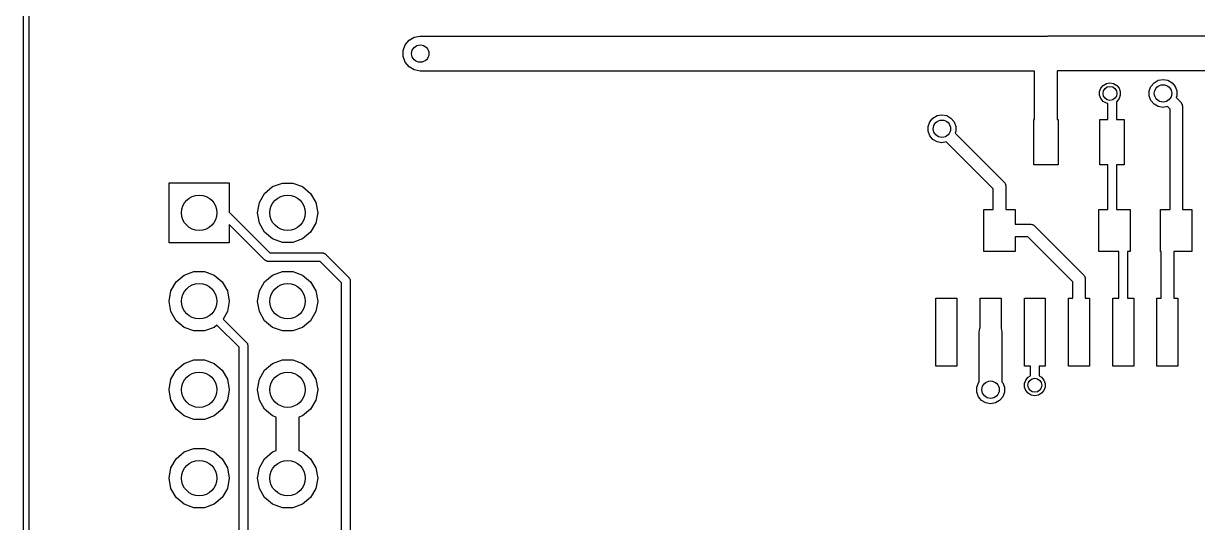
# Model space of a CAD drawing. Extents: x 25 to 125, y -125 to -25.
# Drawn here: x 24.93 to 58.65, y -73.79 to -59.46 of the extents above; entities that cross this region are included whole.
import ezdxf

# ---------------------------------------------------------------- set-up
doc = ezdxf.new("R2010")
doc.units = 0
doc.header["$MEASUREMENT"] = 0
doc.layers.add('BLACK', color=7, linetype='CONTINUOUS')

msp = doc.modelspace()

# ---------------------------------------------------------------- linework, layer by layer
at = {"layer": 'Black'}
for p, q in [((24.925, -125), (24.925, -25)), ((25.075, -25.075), (25.075, -124.925)), ((35.889, -60.075), (36.0006, -59.942)), ((36.0006, -59.942), (36.151, -59.8552)), ((36.151, -59.8552), (36.322, -59.825)), ((36.322, -59.825), (54.3004, -59.825)), ((54.3004, -59.825), (54.3194, -59.8199)), ((54.3194, -59.8199), (54.3413, -59.8218)), ((54.3413, -59.8218), (54.363, -59.818)), ((54.363, -59.818), (59.1899, -59.818)), ((35.8296, -60.2382), (35.889, -60.075)), ((35.8296, -60.4118), (35.8296, -60.2382)), ((35.889, -60.575), (35.8296, -60.4118)), ((36.0006, -60.708), (35.889, -60.575)), ((36.151, -60.7948), (36.0006, -60.708)), ((36.322, -60.825), (36.151, -60.7948)), ((53.97, -60.825), (36.322, -60.825)), ((53.97, -62.215), (53.97, -60.825)), ((59.05, -60.818), (54.62, -60.818)), ((54.62, -60.818), (54.62, -62.215)), ((55.8374, -61.4157), (55.8732, -61.3174)), ((55.8732, -61.3174), (55.9404, -61.2373)), ((55.9404, -61.2373), (56.031, -61.185)), ((56.031, -61.185), (56.134, -61.1669)), ((56.134, -61.1669), (56.237, -61.185)), ((56.237, -61.185), (56.3276, -61.2373)), ((56.3276, -61.2373), (56.3948, -61.3174)), ((56.3948, -61.3174), (56.4306, -61.4157)), ((57.2626, -61.3983), (57.3103, -61.2672)), ((57.3103, -61.2672), (57.3999, -61.1604)), ((57.3999, -61.1604), (57.5207, -61.0907)), ((57.5207, -61.0907), (57.658, -61.0665)), ((57.658, -61.0665), (57.7953, -61.0907)), ((57.7953, -61.0907), (57.9161, -61.1604)), ((57.9161, -61.1604), (58.0057, -61.2672)), ((58.0057, -61.2672), (58.0534, -61.3983)), ((55.8374, -61.5203), (55.8374, -61.4157)), ((55.8732, -61.6186), (55.8374, -61.5203)), ((55.9404, -61.6987), (55.8732, -61.6186)), ((56.031, -61.751), (55.9404, -61.6987)), ((56.3276, -61.6987), (56.32, -61.7031)), ((56.32, -61.7031), (56.32, -62.215)), ((56.3948, -61.6186), (56.3276, -61.6987)), ((56.4306, -61.5203), (56.3948, -61.6186)), ((56.4306, -61.4157), (56.4306, -61.5203)), ((57.2626, -61.5377), (57.2626, -61.3983)), ((57.3103, -61.6688), (57.2626, -61.5377)), ((57.3999, -61.7756), (57.3103, -61.6688)), ((58.0534, -61.5377), (58.0344, -61.5899)), ((58.0344, -61.5899), (58.1663, -61.7217)), ((58.0534, -61.3983), (58.0534, -61.5377)), ((56.07, -61.7579), (56.031, -61.751)), ((56.07, -62.215), (56.07, -61.7579)), ((57.5207, -61.8453), (57.3999, -61.7756)), ((57.658, -61.8695), (57.5207, -61.8453)), ((57.7829, -61.8475), (57.658, -61.8695)), ((57.859, -61.9236), (57.7829, -61.8475)), ((57.859, -64.805), (57.859, -61.9236)), ((58.1663, -61.7217), (58.1708, -61.7282)), ((58.1708, -61.7282), (58.1769, -61.7333)), ((58.1769, -61.7333), (58.1886, -61.7537)), ((58.1886, -61.7537), (58.2021, -61.7729)), ((58.2021, -61.7729), (58.2042, -61.7806)), ((58.2042, -61.7806), (58.2081, -61.7874)), ((58.2081, -61.7874), (58.2122, -61.8106)), ((58.2122, -61.8106), (58.2183, -61.8333)), ((58.2183, -61.8333), (58.2176, -61.8412)), ((58.2176, -61.8412), (58.219, -61.849)), ((58.219, -61.849), (58.219, -64.805)), ((50.9126, -62.4143), (50.9603, -62.2832)), ((50.9603, -62.2832), (51.0499, -62.1764)), ((51.0499, -62.1764), (51.1707, -62.1067)), ((51.1707, -62.1067), (51.308, -62.0825)), ((51.308, -62.0825), (51.4453, -62.1067)), ((51.4453, -62.1067), (51.5661, -62.1764)), ((51.5661, -62.1764), (51.6557, -62.2832)), ((51.6557, -62.2832), (51.7034, -62.4143)), ((53.945, -63.515), (53.945, -62.215)), ((53.945, -62.215), (53.97, -62.215)), ((54.62, -62.215), (54.645, -62.215)), ((54.645, -62.215), (54.645, -63.515)), ((55.845, -63.515), (55.845, -62.215)), ((55.845, -62.215), (56.07, -62.215)), ((56.32, -62.215), (56.545, -62.215)), ((56.545, -62.215), (56.545, -63.515)), ((50.9126, -62.5537), (50.9126, -62.4143)), ((50.9603, -62.6848), (50.9126, -62.5537)), ((51.0499, -62.7916), (50.9603, -62.6848)), ((51.7034, -62.5537), (51.6844, -62.6059)), ((51.6844, -62.6059), (53.0873, -64.0087)), ((51.7034, -62.4143), (51.7034, -62.5537)), ((51.1707, -62.8613), (51.0499, -62.7916)), ((51.308, -62.8855), (51.1707, -62.8613)), ((51.4329, -62.8635), (51.308, -62.8855)), ((52.78, -64.2106), (51.4329, -62.8635)), ((54.645, -63.515), (53.945, -63.515)), ((56.07, -63.515), (55.845, -63.515)), ((56.07, -64.805), (56.07, -63.515)), ((56.545, -63.515), (56.32, -63.515)), ((56.32, -63.515), (56.32, -64.805)), ((29.1084, -65.7606), (29.1084, -64.0334)), ((29.1084, -64.0334), (30.8356, -64.0334)), ((30.8356, -64.0334), (30.8356, -64.877)), ((32.0802, -64.1458), (32.362, -64.0432)), ((32.362, -64.0432), (32.662, -64.0432)), ((32.662, -64.0432), (32.9438, -64.1458)), ((53.0873, -64.0087), (53.0918, -64.0152)), ((53.0918, -64.0152), (53.0979, -64.0203)), ((53.0979, -64.0203), (53.1096, -64.0407)), ((53.1096, -64.0407), (53.1231, -64.0599)), ((53.1231, -64.0599), (53.1252, -64.0676)), ((53.1252, -64.0676), (53.1291, -64.0744)), ((53.1291, -64.0744), (53.1332, -64.0976)), ((31.7005, -64.5983), (31.8504, -64.3386)), ((31.8504, -64.3386), (32.0802, -64.1458)), ((32.9438, -64.1458), (33.1736, -64.3386)), ((33.1736, -64.3386), (33.3235, -64.5983)), ((52.78, -64.805), (52.78, -64.2106)), ((53.1332, -64.0976), (53.1393, -64.1203)), ((53.1393, -64.1203), (53.1386, -64.1282)), ((53.1386, -64.1282), (53.14, -64.136)), ((53.14, -64.136), (53.14, -64.805)), ((31.6484, -64.8937), (31.7005, -64.5983)), ((33.3235, -64.5983), (33.3756, -64.8937)), ((30.8356, -64.877), (32.0006, -66.042)), ((31.6484, -64.9003), (31.6484, -64.8937)), ((31.7005, -65.1957), (31.6484, -64.9003)), ((33.3756, -64.9003), (33.3235, -65.1957)), ((33.3756, -64.8937), (33.3756, -64.9003)), ((52.51, -66.005), (52.51, -64.805)), ((52.51, -64.805), (52.78, -64.805)), ((53.14, -64.805), (53.41, -64.805)), ((53.41, -64.805), (53.41, -65.225)), ((55.81, -66.005), (55.81, -64.805)), ((55.81, -64.805), (56.07, -64.805)), ((56.32, -64.805), (56.71, -64.805)), ((56.71, -64.805), (56.71, -66.005)), ((57.59, -66.005), (57.59, -64.805)), ((57.59, -64.805), (57.859, -64.805)), ((58.219, -64.805), (58.49, -64.805)), ((58.49, -64.805), (58.49, -66.005)), ((31.8605, -66.2554), (30.8356, -65.2305)), ((30.8356, -65.2305), (30.8356, -65.7606)), ((31.8504, -65.4554), (31.7005, -65.1957)), ((33.3235, -65.1957), (33.1736, -65.4554)), ((53.41, -65.225), (53.848, -65.225)), ((53.848, -65.225), (53.8558, -65.2264)), ((53.8558, -65.2264), (53.8637, -65.2257)), ((53.8637, -65.2257), (53.8864, -65.2318)), ((53.8864, -65.2318), (53.9096, -65.2359)), ((53.9096, -65.2359), (53.9164, -65.2398)), ((53.9164, -65.2398), (53.9241, -65.2419)), ((53.9241, -65.2419), (53.9433, -65.2554)), ((53.9433, -65.2554), (53.9637, -65.2671)), ((53.9637, -65.2671), (53.9688, -65.2732)), ((53.9688, -65.2732), (53.9753, -65.2777)), ((53.9753, -65.2777), (55.3723, -66.6747)), ((30.8356, -65.7606), (29.1084, -65.7606)), ((32.0802, -65.6482), (31.8504, -65.4554)), ((32.362, -65.7508), (32.0802, -65.6482)), ((32.662, -65.7508), (32.362, -65.7508)), ((32.9438, -65.6482), (32.662, -65.7508)), ((33.1736, -65.4554), (32.9438, -65.6482)), ((53.7734, -65.585), (53.41, -65.585)), ((53.41, -65.585), (53.41, -66.005)), ((55.065, -66.8766), (53.7734, -65.585)), ((32.0006, -66.042), (33.5026, -66.042)), ((33.5026, -66.042), (33.508, -66.043)), ((33.508, -66.043), (33.5135, -66.0425)), ((33.5135, -66.0425), (33.5293, -66.0467)), ((33.5293, -66.0467), (33.5454, -66.0495)), ((33.5454, -66.0495), (33.5501, -66.0523)), ((33.5501, -66.0523), (33.5554, -66.0537)), ((33.5554, -66.0537), (33.5688, -66.0631)), ((33.5688, -66.0631), (33.5829, -66.0712)), ((33.5829, -66.0712), (33.5865, -66.0755)), ((33.5865, -66.0755), (33.591, -66.0786)), ((33.591, -66.0786), (34.2768, -66.7644)), ((53.41, -66.005), (52.51, -66.005)), ((56.39, -66.005), (55.81, -66.005)), ((56.39, -67.35), (56.39, -66.005)), ((56.71, -66.005), (56.64, -66.005)), ((56.64, -66.005), (56.64, -67.35)), ((57.605, -66.005), (57.59, -66.005)), ((57.605, -67.35), (57.605, -66.005)), ((58.49, -66.005), (57.965, -66.005)), ((57.965, -66.005), (57.965, -67.35)), ((31.865, -66.2585), (31.8605, -66.2554)), ((31.8685, -66.2628), (31.865, -66.2585)), ((31.8827, -66.2709), (31.8685, -66.2628)), ((31.896, -66.2803), (31.8827, -66.2709)), ((31.9014, -66.2817), (31.896, -66.2803)), ((31.9061, -66.2845), (31.9014, -66.2817)), ((31.9222, -66.2873), (31.9061, -66.2845)), ((31.938, -66.2915), (31.9222, -66.2873)), ((31.9435, -66.291), (31.938, -66.2915)), ((31.9489, -66.292), (31.9435, -66.291)), ((33.4508, -66.292), (31.9489, -66.292)), ((34.0634, -66.9046), (33.4508, -66.292)), ((29.3104, -66.8786), (29.5402, -66.6858)), ((29.5402, -66.6858), (29.822, -66.5832)), ((29.822, -66.5832), (30.122, -66.5832)), ((30.122, -66.5832), (30.4038, -66.6858)), ((30.4038, -66.6858), (30.6336, -66.8786)), ((31.8504, -66.8786), (32.0802, -66.6858)), ((32.0802, -66.6858), (32.362, -66.5832)), ((32.362, -66.5832), (32.662, -66.5832)), ((32.662, -66.5832), (32.9438, -66.6858)), ((32.9438, -66.6858), (33.1736, -66.8786)), ((34.2768, -66.7644), (34.2799, -66.7689)), ((34.2799, -66.7689), (34.2842, -66.7725)), ((34.2842, -66.7725), (34.2923, -66.7866)), ((55.3723, -66.6747), (55.3768, -66.6812)), ((55.3768, -66.6812), (55.3829, -66.6863)), ((55.3829, -66.6863), (55.3946, -66.7067)), ((55.3946, -66.7067), (55.4081, -66.7259)), ((55.4081, -66.7259), (55.4102, -66.7336)), ((55.4102, -66.7336), (55.4141, -66.7404)), ((55.4141, -66.7404), (55.4182, -66.7636)), ((55.4182, -66.7636), (55.4243, -66.7863)), ((29.1605, -67.1383), (29.3104, -66.8786)), ((30.6336, -66.8786), (30.7835, -67.1383)), ((31.7005, -67.1383), (31.8504, -66.8786)), ((33.1736, -66.8786), (33.3235, -67.1383)), ((34.0634, -81.6132), (34.0634, -66.9046)), ((34.2923, -66.7866), (34.3017, -66.8)), ((34.3017, -66.8), (34.3031, -66.8053)), ((34.3031, -66.8053), (34.3059, -66.81)), ((34.3059, -66.81), (34.3087, -66.8261)), ((34.3087, -66.8261), (34.3129, -66.8419)), ((34.3129, -66.8419), (34.3124, -66.8474)), ((34.3124, -66.8474), (34.3134, -66.8528)), ((34.3134, -66.8528), (34.3134, -81.665)), ((55.065, -67.35), (55.065, -66.8766)), ((55.4243, -66.7863), (55.4236, -66.7942)), ((55.4236, -66.7942), (55.425, -66.802)), ((55.425, -66.802), (55.425, -67.35)), ((29.1084, -67.4337), (29.1605, -67.1383)), ((29.1084, -67.4403), (29.1084, -67.4337)), ((29.1605, -67.7357), (29.1084, -67.4403)), ((30.7835, -67.1383), (30.8356, -67.4337)), ((30.8356, -67.4403), (30.7835, -67.7357)), ((30.8356, -67.4337), (30.8356, -67.4403)), ((31.6484, -67.4337), (31.7005, -67.1383)), ((31.6484, -67.4403), (31.6484, -67.4337)), ((31.7005, -67.7357), (31.6484, -67.4403)), ((33.3235, -67.1383), (33.3756, -67.4337)), ((33.3756, -67.4403), (33.3235, -67.7357)), ((33.3756, -67.4337), (33.3756, -67.4403)), ((51.135, -69.3), (51.135, -67.35)), ((51.135, -67.35), (51.735, -67.35)), ((51.735, -67.35), (51.735, -69.3)), ((52.405, -68.2045), (52.405, -67.35)), ((52.405, -67.35), (53.005, -67.35)), ((53.005, -67.35), (53.005, -68.2045)), ((53.675, -69.3), (53.675, -67.35)), ((53.675, -67.35), (54.275, -67.35)), ((54.275, -67.35), (54.275, -69.3)), ((54.945, -69.3), (54.945, -67.35)), ((54.945, -67.35), (55.065, -67.35)), ((55.425, -67.35), (55.545, -67.35)), ((55.545, -67.35), (55.545, -69.3)), ((56.215, -69.3), (56.215, -67.35)), ((56.215, -67.35), (56.39, -67.35)), ((56.64, -67.35), (56.815, -67.35)), ((56.815, -67.35), (56.815, -69.3)), ((57.485, -69.3), (57.485, -67.35)), ((57.485, -67.35), (57.605, -67.35)), ((57.965, -67.35), (58.085, -67.35)), ((58.085, -67.35), (58.085, -69.3)), ((29.3104, -67.9954), (29.1605, -67.7357)), ((30.7835, -67.7357), (30.6605, -67.9487)), ((31.8504, -67.9954), (31.7005, -67.7357)), ((33.3235, -67.7357), (33.1736, -67.9954)), ((29.5402, -68.1882), (29.3104, -67.9954)), ((30.6605, -67.9487), (31.3304, -68.6186)), ((32.0802, -68.1882), (31.8504, -67.9954)), ((33.1736, -67.9954), (32.9438, -68.1882)), ((29.822, -68.2908), (29.5402, -68.1882)), ((30.122, -68.2908), (29.822, -68.2908)), ((30.4038, -68.1882), (30.122, -68.2908)), ((30.4813, -68.1231), (30.4038, -68.1882)), ((31.117, -68.7588), (30.4813, -68.1231)), ((32.362, -68.2908), (32.0802, -68.1882)), ((32.662, -68.2908), (32.362, -68.2908)), ((32.9438, -68.1882), (32.662, -68.2908)), ((52.38, -68.325), (52.3996, -68.2138)), ((52.38, -69.7491), (52.38, -68.325)), ((52.3996, -68.2138), (52.405, -68.2045)), ((53.005, -68.2045), (53.0104, -68.2138)), ((53.0104, -68.2138), (53.03, -68.325)), ((53.03, -68.325), (53.03, -69.7491)), ((31.117, -75.8434), (31.117, -68.7588)), ((31.3304, -68.6186), (31.3335, -68.6231)), ((31.3335, -68.6231), (31.3378, -68.6267)), ((31.3378, -68.6267), (31.3459, -68.6408)), ((31.3459, -68.6408), (31.3553, -68.6542)), ((31.3553, -68.6542), (31.3567, -68.6595)), ((31.3567, -68.6595), (31.3595, -68.6642)), ((31.3595, -68.6642), (31.3623, -68.6803)), ((31.3623, -68.6803), (31.3665, -68.6961)), ((31.3665, -68.6961), (31.366, -68.7016)), ((31.366, -68.7016), (31.367, -68.707)), ((31.367, -68.707), (31.367, -75.8952)), ((29.5402, -69.2258), (29.822, -69.1232)), ((29.822, -69.1232), (30.122, -69.1232)), ((30.122, -69.1232), (30.4038, -69.2258)), ((32.0802, -69.2258), (32.362, -69.1232)), ((32.362, -69.1232), (32.662, -69.1232)), ((32.662, -69.1232), (32.9438, -69.2258)), ((29.1605, -69.6783), (29.3104, -69.4186)), ((29.3104, -69.4186), (29.5402, -69.2258)), ((30.4038, -69.2258), (30.6336, -69.4186)), ((30.6336, -69.4186), (30.7835, -69.6783)), ((31.7005, -69.6783), (31.8504, -69.4186)), ((31.8504, -69.4186), (32.0802, -69.2258)), ((32.9438, -69.2258), (33.1736, -69.4186)), ((33.1736, -69.4186), (33.3235, -69.6783)), ((51.735, -69.3), (51.135, -69.3)), ((53.85, -69.3), (53.675, -69.3)), ((53.85, -69.5797), (53.85, -69.3)), ((54.275, -69.3), (54.1, -69.3)), ((54.1, -69.3), (54.1, -69.5797)), ((55.545, -69.3), (54.945, -69.3)), ((56.815, -69.3), (56.215, -69.3)), ((58.085, -69.3), (57.485, -69.3)), ((29.1084, -69.9737), (29.1605, -69.6783)), ((30.7835, -69.6783), (30.8356, -69.9737)), ((31.6484, -69.9737), (31.7005, -69.6783)), ((33.3235, -69.6783), (33.3756, -69.9737)), ((52.3096, -69.9073), (52.3573, -69.7762)), ((52.3573, -69.7762), (52.38, -69.7491)), ((53.03, -69.7491), (53.0527, -69.7762)), ((53.0527, -69.7762), (53.1004, -69.9073)), ((53.6784, -69.7977), (53.7142, -69.6994)), ((53.6784, -69.9023), (53.6784, -69.7977)), ((53.7142, -69.6994), (53.7814, -69.6193)), ((53.7814, -69.6193), (53.85, -69.5797)), ((54.1, -69.5797), (54.1686, -69.6193)), ((54.1686, -69.6193), (54.2358, -69.6994)), ((54.2358, -69.6994), (54.2716, -69.7977)), ((54.2716, -69.7977), (54.2716, -69.9023)), ((29.1084, -69.9803), (29.1084, -69.9737)), ((29.1605, -70.2757), (29.1084, -69.9803)), ((30.8356, -69.9803), (30.7835, -70.2757)), ((30.8356, -69.9737), (30.8356, -69.9803)), ((31.6484, -69.9803), (31.6484, -69.9737)), ((31.7005, -70.2757), (31.6484, -69.9803)), ((33.3756, -69.9803), (33.3235, -70.2757)), ((33.3756, -69.9737), (33.3756, -69.9803)), ((52.3096, -70.0467), (52.3096, -69.9073)), ((52.3573, -70.1778), (52.3096, -70.0467)), ((53.1004, -70.0467), (53.0527, -70.1778)), ((53.1004, -69.9073), (53.1004, -70.0467)), ((53.7142, -70.0006), (53.6784, -69.9023)), ((53.7814, -70.0807), (53.7142, -70.0006)), ((53.872, -70.133), (53.7814, -70.0807)), ((53.975, -70.1511), (53.872, -70.133)), ((54.078, -70.133), (53.975, -70.1511)), ((54.1686, -70.0807), (54.078, -70.133)), ((54.2358, -70.0006), (54.1686, -70.0807)), ((54.2716, -69.9023), (54.2358, -70.0006)), ((29.3104, -70.5354), (29.1605, -70.2757)), ((30.7835, -70.2757), (30.6336, -70.5354)), ((31.8504, -70.5354), (31.7005, -70.2757)), ((33.3235, -70.2757), (33.1736, -70.5354)), ((52.4469, -70.2846), (52.3573, -70.1778)), ((52.5677, -70.3543), (52.4469, -70.2846)), ((52.705, -70.3785), (52.5677, -70.3543)), ((52.8423, -70.3543), (52.705, -70.3785)), ((52.9631, -70.2846), (52.8423, -70.3543)), ((53.0527, -70.1778), (52.9631, -70.2846)), ((29.5402, -70.7282), (29.3104, -70.5354)), ((29.822, -70.8308), (29.5402, -70.7282)), ((30.4038, -70.7282), (30.122, -70.8308)), ((30.6336, -70.5354), (30.4038, -70.7282)), ((32.0802, -70.7282), (31.8504, -70.5354)), ((32.187, -70.7671), (32.0802, -70.7282)), ((32.187, -71.7269), (32.187, -70.7671)), ((32.9438, -70.7282), (32.837, -70.7671)), ((32.837, -70.7671), (32.837, -71.7269)), ((33.1736, -70.5354), (32.9438, -70.7282)), ((30.122, -70.8308), (29.822, -70.8308)), ((29.3104, -71.9586), (29.5402, -71.7658)), ((29.5402, -71.7658), (29.822, -71.6632)), ((29.822, -71.6632), (30.122, -71.6632)), ((30.122, -71.6632), (30.4038, -71.7658)), ((30.4038, -71.7658), (30.6336, -71.9586)), ((31.8504, -71.9586), (32.0802, -71.7658)), ((32.0802, -71.7658), (32.187, -71.7269)), ((32.837, -71.7269), (32.9438, -71.7658)), ((32.9438, -71.7658), (33.1736, -71.9586)), ((29.1605, -72.2183), (29.3104, -71.9586)), ((30.6336, -71.9586), (30.7835, -72.2183)), ((31.7005, -72.2183), (31.8504, -71.9586)), ((33.1736, -71.9586), (33.3235, -72.2183)), ((29.1084, -72.5137), (29.1605, -72.2183)), ((30.7835, -72.2183), (30.8356, -72.5137)), ((31.6484, -72.5137), (31.7005, -72.2183)), ((33.3235, -72.2183), (33.3756, -72.5137)), ((29.1084, -72.5203), (29.1084, -72.5137)), ((29.1605, -72.8157), (29.1084, -72.5203)), ((29.3104, -73.0754), (29.1605, -72.8157)), ((30.7835, -72.8157), (30.6336, -73.0754)), ((30.8356, -72.5203), (30.7835, -72.8157)), ((30.8356, -72.5137), (30.8356, -72.5203)), ((31.6484, -72.5203), (31.6484, -72.5137)), ((31.7005, -72.8157), (31.6484, -72.5203)), ((31.8504, -73.0754), (31.7005, -72.8157)), ((33.3235, -72.8157), (33.1736, -73.0754)), ((33.3756, -72.5203), (33.3235, -72.8157)), ((33.3756, -72.5137), (33.3756, -72.5203)), ((29.5402, -73.2682), (29.3104, -73.0754)), ((30.6336, -73.0754), (30.4038, -73.2682)), ((32.0802, -73.2682), (31.8504, -73.0754)), ((33.1736, -73.0754), (32.9438, -73.2682)), ((29.822, -73.3708), (29.5402, -73.2682)), ((30.122, -73.3708), (29.822, -73.3708)), ((30.4038, -73.2682), (30.122, -73.3708)), ((32.362, -73.3708), (32.0802, -73.2682)), ((32.662, -73.3708), (32.362, -73.3708)), ((32.9438, -73.2682), (32.662, -73.3708))]:
    msp.add_line(p, q, dxfattribs=at)
for centre, radius in [((36.322, -60.325), 0.25), ((56.134, -61.468), 0.2), ((57.658, -61.468), 0.25), ((51.308, -62.484), 0.25), ((29.972, -64.897), 0.508), ((29.972, -64.897), 0.508), ((32.512, -64.897), 0.508), ((32.512, -64.897), 0.508), ((29.972, -67.437), 0.508), ((29.972, -67.437), 0.508), ((32.512, -67.437), 0.508), ((32.512, -67.437), 0.508), ((29.972, -69.977), 0.508), ((29.972, -69.977), 0.508), ((32.512, -69.977), 0.508), ((32.512, -69.977), 0.508), ((52.705, -69.977), 0.25), ((53.975, -69.85), 0.2), ((29.972, -72.517), 0.508), ((29.972, -72.517), 0.508), ((32.512, -72.517), 0.508), ((32.512, -72.517), 0.508)]:
    msp.add_circle(centre, radius, dxfattribs=at)

doc.saveas('drawing.dxf')
